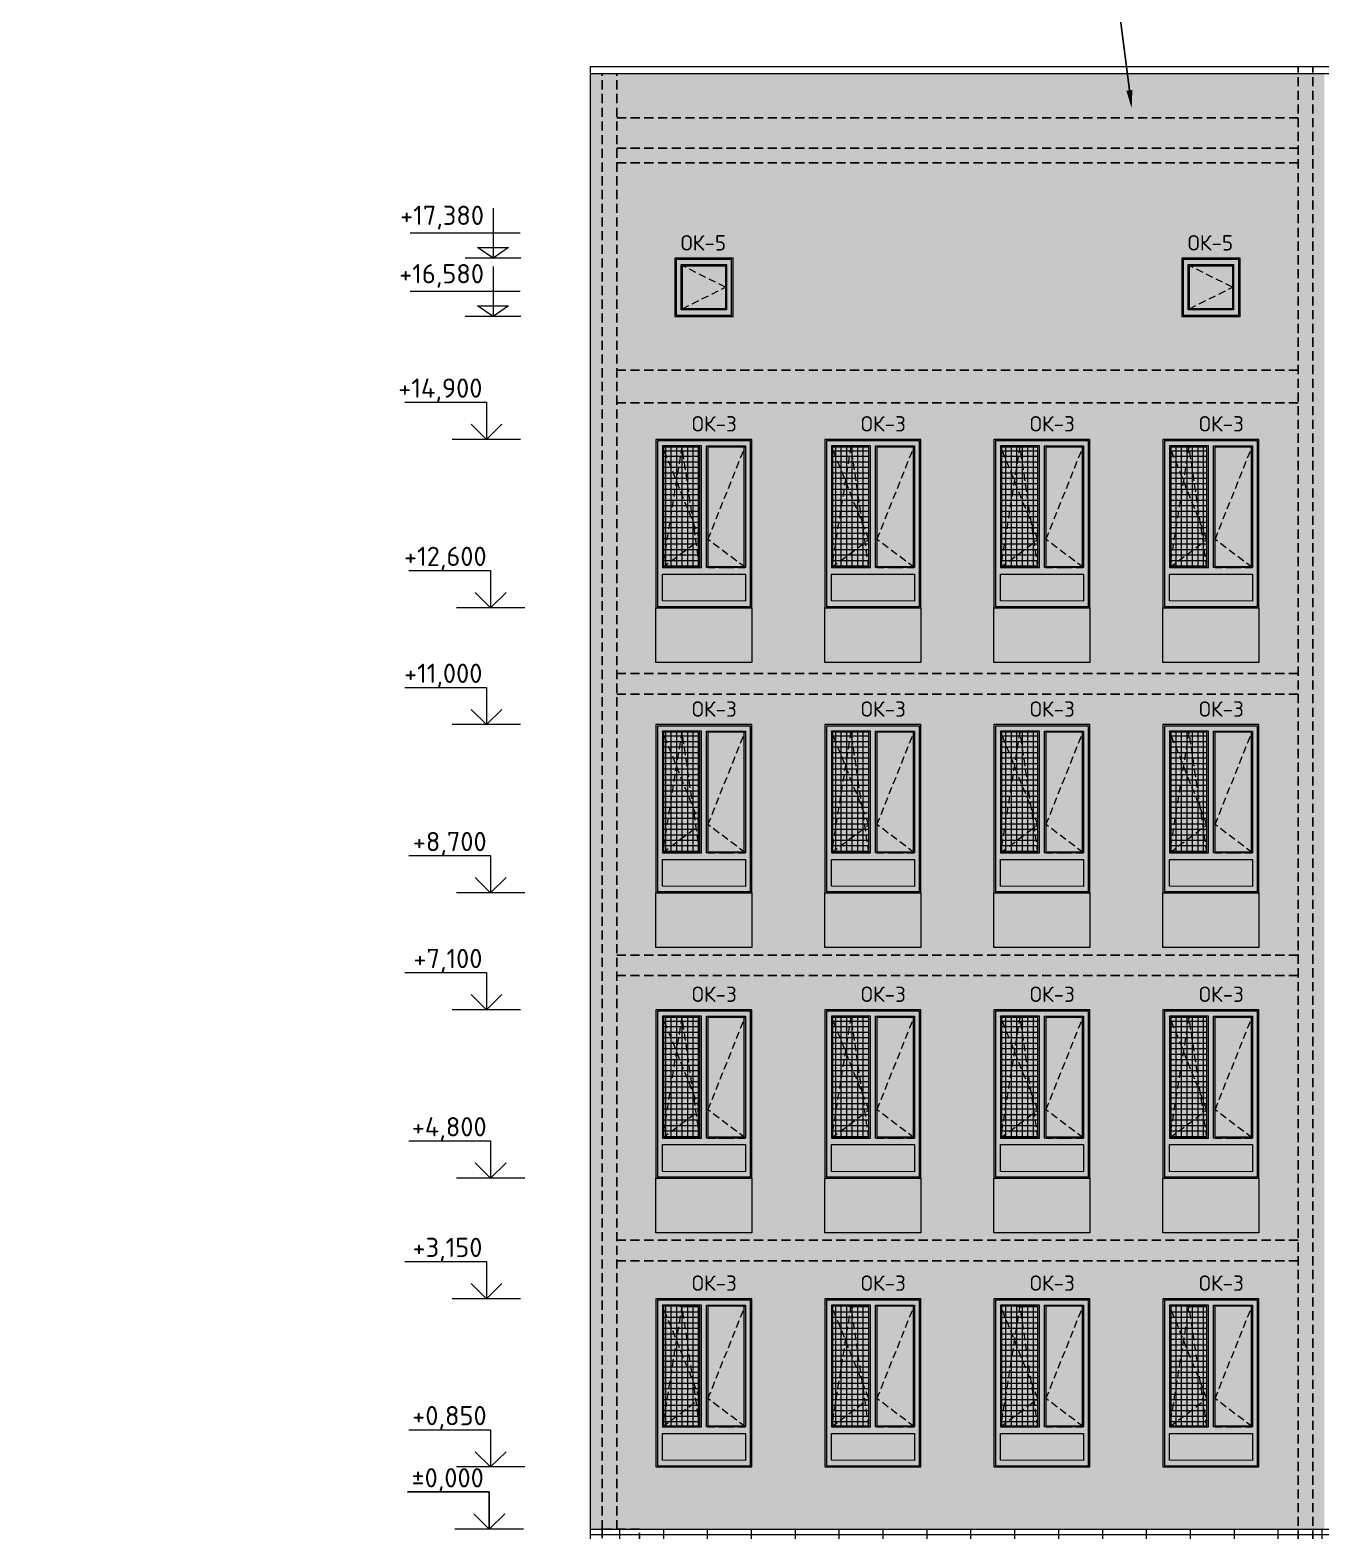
# Model space of a CAD drawing. Header units: millimetres. Extents: x -136099598 to 9192475, y 0 to 779331.
# Drawn here: x 2187 to 19831, y 288529 to 309053 of the extents above; entities that cross this region are included whole.
import ezdxf
from ezdxf import colors
from ezdxf.entities.mleader import LeaderData, LeaderLine
from ezdxf.math import Vec2, Vec3

# ---------------------------------------------------------------- set-up
doc = ezdxf.new("R2010")
doc.units = ezdxf.units.MM
doc.header["$MEASUREMENT"] = 0
doc.linetypes.add('01_base$0$DASHED2', pattern=[0.375, 0.25, -0.125])
doc.linetypes.add('ADSK_Штриховая_ш2 п1', pattern=[3, 2, -1])
doc.layers.get('0').update_dxf_attribs({"color": 250, "lineweight": 9})
doc.layers.get('Defpoints').update_dxf_attribs({"color": 8})
for name, color, linetype, lineweight, true_color in [('!_Окно_00_Штрих_Стекло', 7, 'Continuous', 0, 0x737373), ('RAL 100 6030', 7, 'Continuous', 0, 0x989057), ('RAL 7016', 7, 'Continuous', 0, 0x383e42), ('RAL 90 10', 7, 'Continuous', 0, 0xf1ece1)]:
    doc.layers.add(name, color=color, linetype=linetype, lineweight=lineweight, true_color=true_color)
for name, color, linetype, lineweight in [('!_Цоколь', 7, 'Continuous', 0), ('_Фасад', 7, 'Continuous', 9), ('АР.РД_Выноски', 174, 'Continuous', 9), ('Подвал', 250, 'ADSK_Штриховая_ш2 п1', 30), ('СТЕНЫ кирпич ЛИДЕР', 250, 'Continuous', 15), ('Фасад_тонкие', 7, 'Continuous', 5), ('фасады', 7, 'Continuous', 9)]:
    doc.layers.add(name, color=color, linetype=linetype, lineweight=lineweight)
for name, color, linetype in [('PDF _0', 7, 'Continuous'), ('PDF _PDF _0', 7, 'Continuous'), ('PDF _Текст', 7, 'Continuous')]:
    doc.layers.add(name, color=color, linetype=linetype)
doc.styles.add('ICOCPEUR', font='isocpeur.ttf')
doc.styles.add('PDF ISOCPEUR', font='isocpeur.ttf')

# ---------------------------------------------------------------- blocks, each defined once
blk = doc.blocks.new('A$Cb9b29b39')
at = {"layer": '!_Окно_00_Штрих_Стекло'}
h = blk.add_hatch(color=256, dxfattribs=at)
h.dxf.hatch_style = 1
h.set_gradient(color1=(70, 92, 124), color2=(219, 225, 235), name='CURVED')
h.paths.add_polyline_path([(105, 2196), (601, 2196), (601, 564), (105, 564)])
h.paths.add_polyline_path([(1208, 2196), (707, 2195), (707, 563), (1208, 564)])
h.paths.add_polyline_path([(90, 460), (1222, 458), (1221, 89), (90, 91)])
at = {"layer": 'PDF _PDF _0', "lineweight": 0, "true_color": 0x636466}
h = blk.add_hatch(dxfattribs=at)
h.set_pattern_fill('ANSI37', color=251, scale=600, angle=135)
h.paths.add_polyline_path([(601, 564), (601, 2197), (105, 2196), (105, 563)])
at = {"layer": 'RAL 7016'}
h = blk.add_hatch(color=256, dxfattribs=at)
h.dxf.hatch_style = 1
h.paths.add_polyline_path([(1312, 2301), (0, 2301), (0, 0), (1312, 0)])
h.paths.add_polyline_path([(707, 2196), (1207, 2196), (1208, 564), (707, 563)], flags=16)
h.paths.add_polyline_path([(601, 2196), (601, 564), (105, 564), (105, 2196)], flags=16)
h.paths.add_polyline_path([(1222, 458), (1222, 89), (90, 91), (90, 460)], flags=16)
at = {"layer": 'PDF _0', "linetype": 'ADSK_Штриховая_ш2 п1', "lineweight": 0, "ltscale": 50}
for points in [[(601, 548), (355, 2213), (89, 548), (601, 935), (89, 2213)], [(711, 548), (969, 548), (1223, 548), (711, 935), (1223, 2213)]]:
    blk.add_lwpolyline(points, dxfattribs=at)
at = {"layer": 'PDF _PDF _0', "lineweight": 0}
for points in [[(0, 0), (1312, 0), (1312, 2301), (0, 2301)], [(20, 18), (1292, 18), (1292, 2281), (20, 2281)], [(89, 548), (621, 548), (621, 2213), (89, 2213)], [(105, 563), (601, 564), (601, 2197), (105, 2196)], [(1223, 548), (691, 548), (691, 2213), (1223, 2213)], [(707, 563), (1208, 564), (1208, 2197), (707, 2196)], [(1222, 88), (90, 92), (90, 459), (1222, 459)]]:
    blk.add_lwpolyline(points, close=True, dxfattribs=at)
at = {"layer": 'PDF _Текст', "lineweight": 0, "insert": (490, 2409), "char_height": 210, "attachment_point": 7, "style": 'PDF ISOCPEUR'}
blk.add_mtext('ОК-3', dxfattribs=at)
blk = doc.blocks.new('A$C51732155')
at = {"layer": '!_Окно_00_Штрих_Стекло'}
h = blk.add_hatch(color=256, dxfattribs=at)
h.dxf.hatch_style = 1
h.set_gradient(color1=(70, 92, 124), color2=(219, 225, 235), name='CURVED')
h.paths.add_polyline_path([(104, 106), (693, 106), (693, 695), (104, 695)])
at = {"layer": 'RAL 7016', "ltscale": 100, "transparency": 33554687}
h = blk.add_hatch(color=256, dxfattribs=at)
h.dxf.hatch_style = 1
h.paths.add_polyline_path([(798, 798), (0, 798), (0, 0), (798, 0)])
h.paths.add_polyline_path([(693, 695), (693, 106), (104, 106), (104, 695)], flags=16)
at = {"layer": 'PDF _0', "lineweight": 0}
blk.add_lwpolyline([(89, 710), (708, 710), (709, 92), (89, 92)], close=True, dxfattribs=at)
at = {"layer": 'PDF _0', "linetype": 'ADSK_Штриховая_ш2 п1', "lineweight": 0, "ltscale": 50}
blk.add_lwpolyline([(104, 106), (693, 401), (104, 695)], dxfattribs=at)
at = {"layer": 'PDF _PDF _0', "lineweight": 0}
for points in [[(0, 0), (798, 0), (798, 798), (0, 798)], [(20, 20), (778, 20), (778, 778), (20, 778)], [(693, 106), (104, 106), (104, 695), (693, 695)]]:
    blk.add_lwpolyline(points, close=True, dxfattribs=at)
at = {"layer": 'PDF _Текст', "lineweight": 0, "insert": (81, 902), "char_height": 210, "attachment_point": 7, "style": 'PDF ISOCPEUR'}
blk.add_mtext('ОК-5', dxfattribs=at)
blk = doc.blocks.new('A$C3735e77a')
at = {"layer": 'RAL 100 6030'}
h = blk.add_hatch(color=256, dxfattribs=at)
h.dxf.hatch_style = 1
h.paths.add_polyline_path([(1312, 0), (0, 0), (0, -748), (1312, -748)])
at = {"layer": 'СТЕНЫ кирпич ЛИДЕР', "ltscale": 100}
blk.add_lwpolyline([(0, 0), (1312, 0), (1312, -748), (0, -748)], close=True, dxfattribs=at)
blk = doc.blocks.new('A$Cd8d14d9d')
at = {"ltscale": 150}
for p, q in [((0, 682), (0, 0)), ((-372, 341), (1132, 341)), ((-380, 0), (380, 0))]:
    blk.add_line(p, q, dxfattribs=at)
blk.add_lwpolyline([(0, 0), (210, 147), (-210, 147), (0, 0)], dxfattribs=at)

msp = doc.modelspace()

# ---------------------------------------------------------------- hatches: boundary and pattern name
at = {"layer": '!_Цоколь', "lineweight": 0, "ltscale": 5, "true_color": 0x636466}
h = msp.add_hatch(dxfattribs=at)
h.set_pattern_fill('ANSI37', color=251, scale=4800, angle=45)
h.set_pattern_definition([(90, (541247.05, -120), (-600, 1e-13), []), (180, (541247.05, -120), (-2e-13, -600), [])])
h.paths.add_polyline_path([(31321.5, 287278.4), (31321.5, 287287), (31321.5, 288553.6), (25114.7, 288553.6), (25114.7, 288553.6), (23438.5, 288553.6), (23438.5, 288553.6), (22158.3, 288553.6), (22158.3, 288553.6), (21299, 288553.6), (21299, 288553.6), (20988.7, 288553.6), (20988.7, 288553.6), (9848.5, 288553.6), (9848.5, 287442.1), (16931.5, 287330.1), (18837.3, 287281.6), (23438, 287281.6), (30757, 287278.6)])
h.paths.add_polyline_path([(35020.4, 287413.6), (35319.5, 287433.6), (35319.5, 287273.5), (37746.5, 287275.5), (37750.5, 288553.6), (32971.4, 288553.6), (35000.7, 287421.2)])
at = {"layer": 'RAL 90 10', "ltscale": 100, "transparency": 33554687}
h = msp.add_hatch(color=256, dxfattribs=at)
h.dxf.hatch_style = 1
h.paths.add_polyline_path([(19878.4, 308453.6), (9848.5, 308453.6), (9848.3, 288553.6), (19878.7, 288553.6)])

# ---------------------------------------------------------------- linework, layer by layer
at = {"ltscale": 150}
for p, q in [((9848.5, 287440.7), (9848.5, 308453.6)), ((9848.5, 288553.6), (33225.5, 288553.6))]:
    msp.add_line(p, q, dxfattribs=at)
at = {"layer": '_Фасад', "lineweight": 0}
for p, q in [((8891.2, 303454.4), (7956.2, 303454.4)), ((8949, 301153.6), (8014, 301153.6)), ((8891.2, 299554.4), (7956.2, 299554.4)), ((8949, 297253.6), (8014, 297253.6)), ((8891.2, 295654.4), (7956.2, 295654.4)), ((8949, 293353.6), (8014, 293353.6)), ((8891.2, 291704.4), (7956.2, 291704.4)), ((8949, 289403.6), (8014, 289403.6)), ((8930, 288553.6), (7995, 288553.6))]:
    msp.add_line(p, q, dxfattribs=at)
at = {"layer": 'Defpoints', "color": 2, "linetype": '01_base$0$DASHED2', "ltscale": 500}
for p, q in [((19518.5, 287285.1), (19518.5, 308553.5)), ((19718.5, 287285.1), (19718.5, 308553.5)), ((10008.5, 288553.6), (10008.5, 308453.6)), ((10208.5, 288553.6), (10208.5, 308453.6)), ((10207.3, 307853.6), (19518.5, 307853.6)), ((10207.5, 307438.6), (19518.5, 307438.6)), ((10207.6, 307238.6), (19518.5, 307238.6)), ((19518.5, 304403.6), (10208.5, 304403.6)), ((19518.5, 303953.6), (10208.5, 303953.6)), ((19518.5, 300253.6), (10208.5, 300253.6)), ((19518.5, 299973.6), (10208.5, 299973.6)), ((19518.5, 296403.6), (10208.5, 296403.6)), ((19518.5, 296123.6), (10208.5, 296123.6)), ((19518.5, 292503.6), (10208.5, 292503.6)), ((19518.5, 292223.6), (10208.5, 292223.6))]:
    msp.add_line(p, q, dxfattribs=at)
msp.add_lwpolyline([(10003.5, 285753.5), (10513.5, 285753.5), (10518.5, 288553.6), (10008.5, 288553.6)], close=True, dxfattribs=at)
at = {"layer": 'Фасад_тонкие', "lineweight": 0}
for points in [[(7308, 303964.3), (8423.7, 303964.3), (8423.7, 303454.4), (8637.1, 303663.3), (8423.7, 303454.4), (8214.8, 303663.3)], [(7365.8, 301663.5), (8481.5, 301663.5), (8481.5, 301153.6), (8694.8, 301362.5), (8481.5, 301153.6), (8272.6, 301362.5)], [(7308, 300064.3), (8423.7, 300064.3), (8423.7, 299554.4), (8637.1, 299763.3), (8423.7, 299554.4), (8214.8, 299763.3)], [(7365.8, 297763.5), (8481.5, 297763.5), (8481.5, 297253.6), (8694.8, 297462.5), (8481.5, 297253.6), (8272.6, 297462.5)], [(7308, 296164.3), (8423.7, 296164.3), (8423.7, 295654.4), (8637.1, 295863.3), (8423.7, 295654.4), (8214.8, 295863.3)], [(7365.8, 293863.5), (8481.5, 293863.5), (8481.5, 293353.6), (8694.8, 293562.5), (8481.5, 293353.6), (8272.6, 293562.5)], [(7308, 292214.3), (8423.7, 292214.3), (8423.7, 291704.4), (8637.1, 291913.3), (8423.7, 291704.4), (8214.8, 291913.3)], [(7365.8, 289913.5), (8481.5, 289913.5), (8481.5, 289403.6), (8694.8, 289612.5), (8481.5, 289403.6), (8272.6, 289612.5)]]:
    msp.add_lwpolyline(points, dxfattribs=at)
at = {"layer": 'Фасад_тонкие', "lineweight": 0, "elevation": 0}
for points in [[(8462.5, 288553.6), (8462.5, 289063.5), (7346.8, 289063.5)], [(7346.8, 289063.5), (8462.5, 289063.5), (8462.5, 288553.6), (8675.8, 288762.5), (8462.5, 288553.6), (8253.6, 288762.5)]]:
    msp.add_lwpolyline(points, dxfattribs=at)
at = {"layer": 'фасады', "ltscale": 150}
msp.add_lwpolyline([(9848.5, 308553.5), (41713.5, 308553.5), (41713.5, 308453.6), (9848.5, 308453.6)], close=True, dxfattribs=at)

# ---------------------------------------------------------------- block references
at = {"ltscale": 150, "xscale": -1}
for p in [(8514.8, 305933.6, 0.3), (8514.8, 305135.4, 0.3)]:
    msp.add_blockref('A$Cd8d14d9d', p, dxfattribs=at)
at = {"ltscale": 150}
for p in [(10741.5, 301153.6), (13051.5, 301153.6), (15361.5, 301153.6), (17671.5, 301153.6), (10741.5, 297253.6), (13051.5, 297253.6), (15361.5, 297253.6), (17671.5, 297253.6), (10741.5, 293353.6), (13051.5, 293353.6), (15361.5, 293353.6), (17671.5, 293353.6)]:
    msp.add_blockref('A$C3735e77a', p, dxfattribs=at)
at = {"layer": 'Подвал', "ltscale": 150}
for name, p in [('A$C51732155', (10998.2, 305135.4)), ('A$C51732155', (17928.2, 305135.4)), ('A$Cb9b29b39', (10741.5, 301153.6)), ('A$Cb9b29b39', (13051.5, 301153.6)), ('A$Cb9b29b39', (15361.5, 301153.6)), ('A$Cb9b29b39', (17671.5, 301153.6)), ('A$Cb9b29b39', (10741.5, 297253.6)), ('A$Cb9b29b39', (13051.5, 297253.6)), ('A$Cb9b29b39', (15361.5, 297253.6)), ('A$Cb9b29b39', (17671.5, 297253.6)), ('A$Cb9b29b39', (10741.5, 293353.6)), ('A$Cb9b29b39', (13051.5, 293353.6)), ('A$Cb9b29b39', (15361.5, 293353.6)), ('A$Cb9b29b39', (17671.5, 293353.6)), ('A$Cb9b29b39', (10741.5, 289403.6)), ('A$Cb9b29b39', (13051.5, 289403.6)), ('A$Cb9b29b39', (15361.5, 289403.6)), ('A$Cb9b29b39', (17671.5, 289403.6))]:
    msp.add_blockref(name, p, dxfattribs=at)

# ---------------------------------------------------------------- texts
at = {"layer": 'PDF _0', "color": 18, "lineweight": 0, "true_color": 0x000000, "char_height": 262.49, "style": 'PDF ISOCPEUR'}
for s, insert, attachment_point, rotation in [('+17,380', (8391.3, 306326.8, 0.3), 9, 0.00261), ('+16,580', (8391.3, 305528.6, 0.3), 9, 0.00261), ('%%P0,000', (7400.9, 289063.5, 0), 7, 359.99739)]:
    msp.add_mtext(s, dxfattribs=dict(at, insert=insert, attachment_point=attachment_point, rotation=rotation))
at = {"layer": 'PDF _0', "color": 18, "lineweight": 0, "true_color": 0x000000, "char_height": 262.49, "attachment_point": 9, "style": 'PDF ISOCPEUR'}
for s, insert in [('+14,900', (8369.6, 303964.3)), ('+12,600', (8427.3, 301663.5)), ('+11,000', (8369.6, 300064.3)), ('+8,700', (8427.3, 297763.5)), ('+7,100', (8369.6, 296164.3)), ('+4,800', (8427.3, 293863.5)), ('+3,150', (8369.6, 292214.3)), ('+0,850', (8427.3, 289913.5))]:
    msp.add_mtext(s, dxfattribs=dict(at, insert=insert))

# ---------------------------------------------------------------- leaders
at = {"layer": 'АР.РД_Выноски'}
ml = msp.add_multileader_mtext('Standard', dxfattribs=at)
ml.set_content('\\A1;Очистка фасада от окрасочного слоя, очистка межблочных швов от штукатурки и герметика, заделка трещин. Локальная обработка фасада антисептическими составами типа Картоцид-компаунд. Просушка стен на участках замачивания. Устройство Системы фасадной композиционная "Vetonit" c наружным штукатурным слоем, теплоизоляционным слоем из минераловатных плит Rockwool Фасад БАТТС, (плотностью - 128 кг/м3), переменной толщиной - 100-200 мм (в 1 слой), декоративно-минеральным слоем и последующим окрашиванием высокопаропроницаемой самоочищающейся фасадной силикатной краской в 2 слоя по подготовленной поверхности. ', color=256, style='ICOCPEUR')
ml.set_leader_properties(color=256)
ml.build(insert=Vec2(0, 0))
ml.multileader.update_dxf_attribs({"text_left_attachment_type": 6, "text_right_attachment_type": 6, "dogleg_length": 100, "arrow_head_size": 250})
ctx = ml.context
ctx.base_point, ctx.char_height, ctx.arrow_head_size, ctx.landing_gap_size, ctx.plane_origin = Vec3(1116.3, 313531.3), 250, 250, 25, Vec3(16880.7, 310771.2)
ctx.left_attachment, ctx.right_attachment = 6, 6
notes = []
notes.append((ctx, [(0, (1, 1, 0), (16541.3, 313531.3), (-1, 0), 100, [(0, [(17243.8, 307980.8)], 0, [])])]))
ctx.mtext.insert, ctx.mtext.width, ctx.mtext.defined_height, ctx.mtext.flow_direction = Vec3(1141.3, 313856.3), 15311.283, 4711.2, 5
for ctx, leaders in notes:
    for number, flags, end, landing, length, lines in leaders:
        leader = LeaderData()
        leader.index, (leader.has_last_leader_line, leader.has_dogleg_vector, leader.attachment_direction) = number, flags
        leader.last_leader_point, leader.dogleg_vector, leader.dogleg_length = Vec3(end), Vec3(landing), length
        for number, points, colour, breaks in lines:
            line = LeaderLine()
            line.index, line.vertices, line.color, line.breaks = number, Vec3.list(points), colors.encode_raw_color(colour), breaks
            leader.lines.append(line)
        ctx.leaders.append(leader)

doc.saveas('drawing.dxf')
